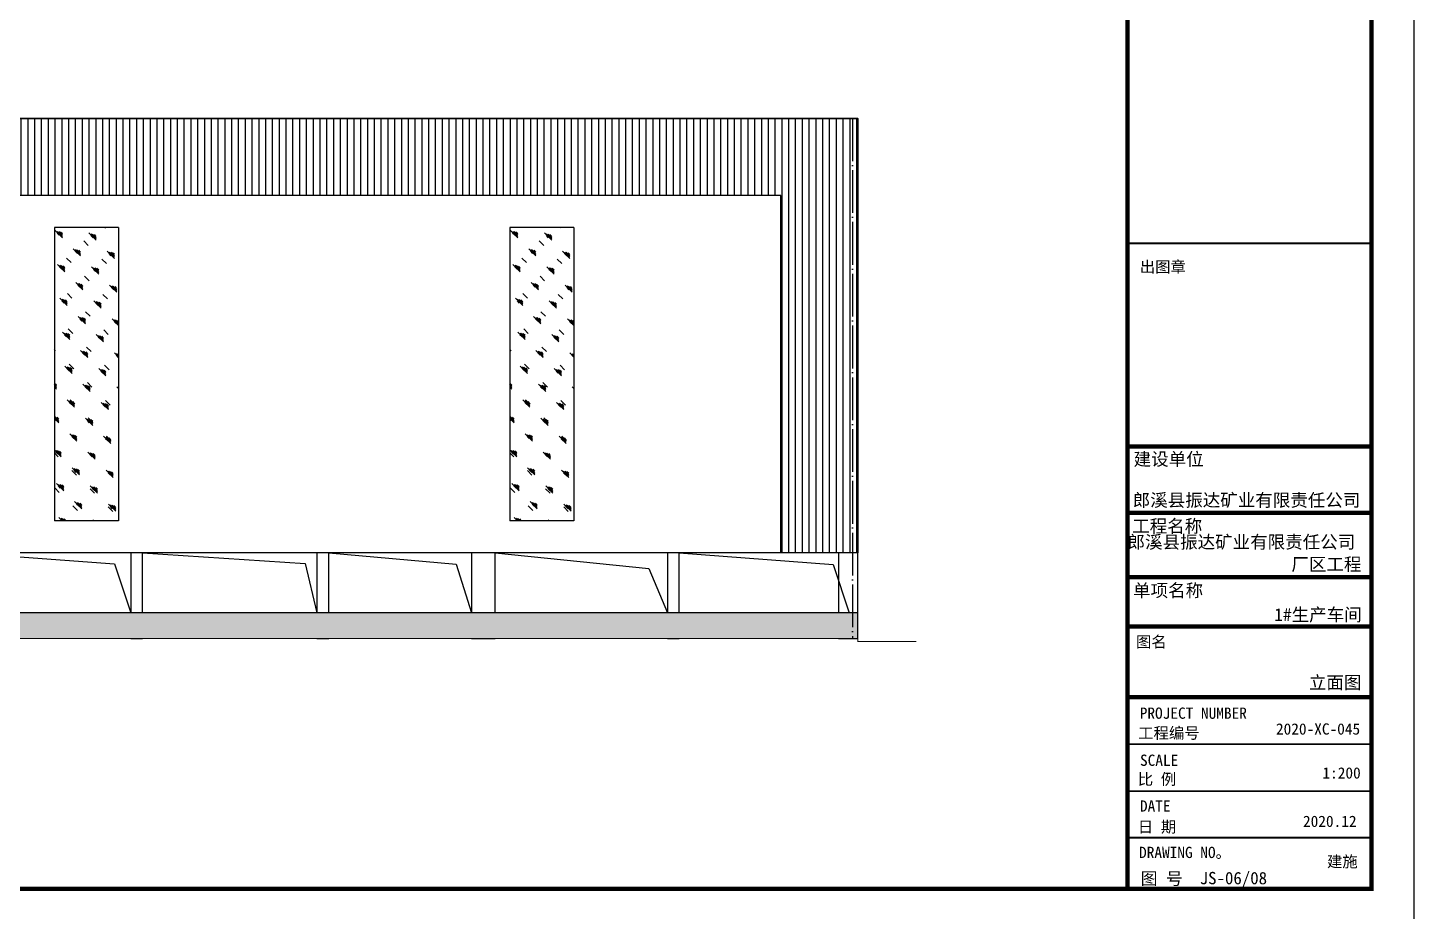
# Model space of a CAD drawing. Extents: x 69728788 to 150676229, y 20164216 to 43663798.
# Drawn here: x 75302950 to 75367757, y 20279316 to 20320604 of the extents above; entities that cross this region are included whole.
import ezdxf

# ---------------------------------------------------------------- set-up
doc = ezdxf.new("R2010")
doc.units = 0
doc.header["$LTSCALE"] = 1000
doc.header["$MEASUREMENT"] = 0
doc.linetypes.add('DOTE', pattern=[2.4200000000000004, 2, -0.2, 0.02, -0.2])
doc.layers.get('0').update_dxf_attribs({"linetype": 'CONTINUOUS'})
for name, color, linetype in [('DOTE', 251, 'DOTE'), ('PUB_HATCH', 8, 'CONTINUOUS'), ('PUB_TAB', 7, 'CONTINUOUS'), ('PUB_TEXT', 7, 'CONTINUOUS'), ('PUB_TITLE', 4, 'CONTINUOUS'), ('WINDOW', 4, 'CONTINUOUS'), ('亮瓦', 20, 'CONTINUOUS'), ('图框', 253, 'CONTINUOUS'), ('填充', 140, 'CONTINUOUS'), ('填充8#', 8, 'CONTINUOUS'), ('外框线', 255, 'CONTINUOUS'), ('钢柱', 3, 'CONTINUOUS')]:
    doc.layers.add(name, color=color, linetype=linetype)
doc.styles.add('STYLE-黑体', font='simhei.ttf')
doc.styles.add('黑体', font='simhei.ttf', dxfattribs={"width": 0.6, "height": 4.3})

msp = doc.modelspace()

# ---------------------------------------------------------------- hatches: boundary and pattern name
at = {"layer": '亮瓦'}
h = msp.add_hatch(dxfattribs=at)
h.set_pattern_fill('玻璃1', color=256, scale=150, style=0)
h.set_pattern_definition([(134.9999769868021, (150727097.056093, 194175.3145437054), (734.8256621560732, 734.8250718619286), [335.9999999999993, -863.9999999999985]), (134.9999769868021, (150726953.0561171, 194235.3146015443), (734.8256621560732, 734.8250718619286), [143.9999999999996, -1055.999999999997]), (134.9999769868021, (150727097.0561171, 194235.3145437054), (734.8256621560732, 734.8250718619286), [239.9999999999996, -959.9999999999985]), (134.9999769868021, (150727025.056093, 194175.3145726249), (-806.1020543282557, -806.1014067769426), [299.9999999999993, -899.9999999999985]), (134.9999769868021, (150727097.0560689, 194115.3145437054), (734.8256621560732, 734.8250718619286), [479.9999999999993, -719.9999999999985]), (134.9999769868021, (150727097.0561412, 194295.3145437054), (734.8256621560732, 734.8250718619286), [119.9999999999998, -1079.999999999997])])
h.paths.add_polyline_path([(75307195.50695509, 20311266.74648429), (75304195.50695507, 20311266.74768927), (75304195.50145237, 20297566.74768927), (75307195.50145239, 20297566.7464843)])
h = msp.add_hatch(dxfattribs=at)
h.set_pattern_fill('玻璃1', color=256, scale=150, style=0)
h.set_pattern_definition([(134.9999769868021, (150748384.1601929, 194175.3086242937), (734.8256621560732, 734.8250718619286), [335.9999999999993, -863.9999999999985]), (134.9999769868021, (150748240.160217, 194235.3086821288), (734.8256621560732, 734.8250718619286), [143.9999999999996, -1055.999999999997]), (134.9999769868021, (150748384.160217, 194235.3086242937), (734.8256621560732, 734.8250718619286), [239.9999999999996, -959.9999999999985]), (134.9999769868021, (150748312.1601929, 194175.3086532094), (-806.1020543282557, -806.1014067769426), [299.9999999999993, -899.9999999999985]), (134.9999769868021, (150748384.1601688, 194115.3086242937), (734.8256621560732, 734.8250718619286), [479.9999999999993, -719.9999999999985]), (134.9999769868021, (150748384.1602411, 194295.3086242937), (734.8256621560732, 734.8250718619286), [119.9999999999998, -1079.999999999997])])
h.paths.add_polyline_path([(75328482.61105493, 20311266.74056489), (75325482.61105491, 20311266.74176985), (75325482.60555221, 20297566.74176985), (75328482.60555223, 20297566.74056489)])
at = {"layer": '填充'}
h = msp.add_hatch(dxfattribs=at)
h.set_pattern_fill('ANSI31', color=256, scale=200, angle=45, style=0)
h.set_pattern_definition([(89.99997698680214, (150749530.1178433, 142819.1922509), (317.4999999999744, -0.0001275258035712977), [])])
h.paths.add_polyline_path([(75341745.12114772, 20316366.73524481), (75341745.11271301, 20296066.73523792), (75338145.11271301, 20296066.73668388), (75338145.11965086, 20312766.73669077), (75238745.11936076, 20312766.77661555), (75238745.11265309, 20296066.7766085), (75235145.11265309, 20296066.77805446), (75235145.12080671, 20316366.77805458)])
at = {"layer": '填充8#'}
h = msp.add_hatch(dxfattribs=at)
h.set_pattern_fill('粉刷', color=256, scale=200, style=0)
h.set_pattern_definition([(142.4999769868021, (150750021.6678759, 194115.3079665788), (25.19765281202963, 770.7294974845354), [0, -608, 0, -680, 0, -650]), (172.4999769868021, (150750021.6678759, 194115.3079665788), (-707.91022869419, 1128.85871042843), [0, -328, 0, -548, 0, -210]), (212.4999769868021, (150750513.6678759, 194115.3077689633), (-1245.6567437913, 2.264121740383656), [0, -200, 0, -720, 0, -940]), (222.4999769868021, (150750513.6678759, 194115.3077689633), (-1202.450500819332, 351.0707089452757), [0, -100, 0, -472, 0, -540])])
h.paths.add_polyline_path([(75341745.11154978, 20293266.73522514), (75341745.11105128, 20292066.78269636), (75235395.11105034, 20292066.77889449), (75235395.11153233, 20293266.81618691)])
h.paths.add_polyline_path([(75235145.1110465, 20292066.77888554), (75235145.11152846, 20293266.81637723), (75235395.11153233, 20293266.81618691), (75235395.11105034, 20292066.77889448)])

# ---------------------------------------------------------------- linework, layer by layer
for p, q in [((75337645.11993842, 20312766.73689849), (75238745.11936076, 20312766.77661538)), ((75338145.11965086, 20312766.73669077), (75338145.11294319, 20296066.73669077)), ((75354357.38651013, 20297934.10667104), (75365558.9310978, 20297934.10667104)), ((75341745.1127143, 20296066.73523792), (75235145.11265309, 20296066.77805446)), ((75354357.38651013, 20294925.62385185), (75365598.91920274, 20294925.62385185)), ((75341745.11154978, 20293266.73522514), (75235145.11152847, 20293266.81637724)), ((75354357.38651013, 20292625.6238392), (75365598.91920274, 20292625.6238392))]:
    msp.add_line(p, q)
at = {"layer": 'DOTE'}
msp.add_line((75341495.12081282, 20316366.78279676), (75341495.11105257, 20292066.78279676), dxfattribs=at)
at = {"layer": 'PUB_HATCH'}
for points in [[(75300020.5085571, 20296066.75199686), (75306998.73957148, 20295551.3360813), (75307770.50743246, 20293266.76120744)], [(75308320.50855708, 20296066.74866312), (75315912.54270363, 20295572.3597258), (75316470.11196195, 20293266.75459844)], [(75317020.11265694, 20296066.74516887), (75322978.43140623, 20295537.69822069), (75323695.11196195, 20293266.74910967)], [(75324795.11265694, 20296066.74204599), (75331974.11977784, 20295331.990343), (75332845.1115323, 20293266.74215851)], [(75333395.11265694, 20296066.73859175), (75340602.7422453, 20295513.18354875), (75341345.11196193, 20293266.73570114)]]:
    msp.add_lwpolyline(points, dxfattribs=at)
at = {"layer": 'PUB_TEXT'}
msp.add_line((75354357.38498399, 20324428.05107821), (75354357.38498399, 20300400.2344819), dxfattribs=at)
at = {"layer": 'PUB_TITLE'}
msp.add_lwpolyline([(75219157.38498399, 20278366.09554163), (75367757.38498399, 20278366.09554163), (75367757.38498399, 20362366.09554163), (75219157.38498399, 20362366.09554163)], close=True, dxfattribs=at)
at = {"layer": 'PUB_TITLE', "const_width": 200}
msp.add_lwpolyline([(75224157.38498399, 20280366.09554163), (75365757.38498399, 20280366.09554163), (75365757.38498399, 20360366.09554163), (75224157.38498399, 20360366.09554163)], close=True, dxfattribs=at)
at = {"layer": 'WINDOW'}
for p, q in [((75304195.50695507, 20311266.74768927), (75304195.50145237, 20297566.74768927)), ((75307195.50695509, 20311266.7464843), (75304195.50695507, 20311266.74768927)), ((75307195.50695509, 20311266.7464843), (75307195.50145239, 20297566.7464843)), ((75325482.61105491, 20311266.74176985), (75325482.60555221, 20297566.74176985)), ((75328482.61105493, 20311266.74056489), (75325482.61105491, 20311266.74176985)), ((75328482.61105493, 20311266.74056489), (75328482.60555223, 20297566.74056489)), ((75307195.50145239, 20297566.7464843), (75304195.50145237, 20297566.74768927)), ((75328482.60555223, 20297566.74056489), (75325482.60555221, 20297566.74176985))]:
    msp.add_line(p, q, dxfattribs=at)
msp.add_lwpolyline([(75341745.12114772, 20316366.73524481), (75341745.11271301, 20296066.73523792), (75338145.11271301, 20296066.73668388), (75338145.11965086, 20312766.73669077), (75238745.11936076, 20312766.77661555), (75238745.11265309, 20296066.7766085), (75235145.11265309, 20296066.77805446), (75235145.12080671, 20316366.77805458), (75341745.12114772, 20316366.73524481)], dxfattribs=at)
at = {"layer": '图框', "color": 4}
msp.add_line((75354357.38498399, 20360366.09615147), (75354357.38498399, 20280366.09615147), dxfattribs=at)
at = {"layer": '图框', "color": 0}
msp.add_line((75354357.38651013, 20289325.3924347), (75365757.38657284, 20289325.3924347), dxfattribs=at)
at = {"layer": '图框', "color": 4}
for points, const_width in [([(75354357.38498399, 20360366.09615147), (75354357.38498399, 20280366.09615147)], 197.1810340409187), ([(75354357.38498399, 20301037.01999341), (75365713.69287604, 20301037.01999341)], 199.2000010956), ([(75354357.38651013, 20297934.10667104), (75365717.3984679, 20297934.10667104)], 199.2000010956), ([(75354357.38651013, 20294925.62385185), (75365757.38657284, 20294925.62385185)], 199.2000010956), ([(75354357.38651013, 20292625.6238392), (75365757.38657284, 20292625.6238392)], 199.2000010956), ([(75354357.38651013, 20289325.3924347), (75365757.38657284, 20289325.3924347)], 199.2000010956), ([(75354357.38651013, 20287127.68033), (75365757.38657284, 20287127.68033)], 80.67600044371801), ([(75354357.38651013, 20284933.77494948), (75365757.38657284, 20284933.77494948)], 80.67600044371801), ([(75354357.38651013, 20282756.49555479), (75365757.38657284, 20282756.49555479)], 80.67600044371801)]:
    msp.add_lwpolyline(points, dxfattribs=dict(at, const_width=const_width))
for points, const_width in [([(75354357.38498399, 20360366.09615147), (75365757.38498399, 20360366.09615147), (75365757.38498399, 20280366.09615147), (75354357.38498399, 20280366.09615147)], 197.1810340409187), ([(75354357.38651013, 20360366.09598165), (75365757.38657284, 20360366.09598165), (75365757.38657284, 20280366.09554163), (75354357.38651013, 20280366.09554163)], 197.1810351254144)]:
    msp.add_lwpolyline(points, close=True, dxfattribs=dict(at, const_width=const_width))
at = {"layer": '图框', "color": 0}
for points, const_width in [([(75354357.38651013, 20310530.88892994), (75365757.38657284, 20310530.88892994)], 100.00000055), ([(75354357.38651013, 20289325.3924347), (75365757.38657284, 20289325.3924347)], 80.67600044371801)]:
    msp.add_lwpolyline(points, dxfattribs=dict(at, const_width=const_width))
at = {"layer": '外框线'}
msp.add_line((75341745.12114772, 20316366.73523792), (75235145.12080671, 20316366.77805446), dxfattribs=at)
msp.add_lwpolyline([(75341745.11105128, 20292066.78269636, 50, 50, 0), (75341745.12114643, 20316366.73524481, 50, 50, 0), (75268245.11105268, 20316366.76476187, 50, 50, 0), (75268245.11105148, 20292066.76475966, 0, 0, 0)], format="xyseb", dxfattribs=at)
at = {"layer": '外框线', "const_width": 50}
msp.add_lwpolyline([(75233091.55559447, 20291916.77887897), (75235145.1109861, 20291916.77805394), (75235145.11104648, 20292066.77805446), (75341745.11105128, 20292066.78269636), (75341745.11098893, 20291916.7352448), (75344482.23751765, 20291916.73413854)], dxfattribs=at)
at = {"layer": '钢柱'}
for points in [[(75308320.50743246, 20293266.76078961), (75308320.50855708, 20296066.74866312), (75307770.50855708, 20296066.74888403), (75307770.50743246, 20293266.76120744)], [(75317020.1115323, 20293266.75418061), (75317020.11265694, 20296066.74516887), (75316470.11265694, 20296066.74538978), (75316470.1115323, 20293266.75459844)], [(75324795.1115323, 20293266.74827401), (75324795.11265694, 20296066.74204599), (75323695.11265694, 20296066.74248781), (75323695.1115323, 20293266.74910967)], [(75333395.1115323, 20293266.74174068), (75333395.11265694, 20296066.73859175), (75332845.11265694, 20296066.73881266), (75332845.1115323, 20293266.74215851)], [(75340845.11110769, 20292066.73592165), (75340845.11110769, 20292066.73561909), (75341745.11110769, 20292066.7352576), (75341745.1127143, 20296066.7352576), (75340845.1127143, 20296066.73561909), (75340845.11158967, 20293266.73592165)], [(75307770.50695047, 20292066.76120744), (75307770.50695047, 20292066.74888403), (75308320.50695047, 20292066.74866312), (75308320.50695047, 20292066.76078961)], [(75316470.11105032, 20292066.75459844), (75316470.11105032, 20292066.74538978), (75317020.11105032, 20292066.74516887), (75317020.11105032, 20292066.75418061)], [(75323695.11105032, 20292066.74910967), (75323695.11105032, 20292066.74248782), (75324795.11105032, 20292066.74204599), (75324795.11105032, 20292066.74827401)], [(75332845.11105032, 20292066.74215851), (75332845.11105032, 20292066.73881267), (75333395.11105032, 20292066.74174068)]]:
    msp.add_lwpolyline(points, dxfattribs=at)

# ---------------------------------------------------------------- texts
at = {"layer": 'PUB_TAB', "lineweight": -3, "style": 'STYLE-黑体', "width": 1.000118986972283}
for s, p in [('郎溪县振达矿业有限责任公司', (75354597.95742485, 20298228.79648959, -1.999999999999994e-08)), ('郎溪县振达矿业有限责任公司', (75354357.38651013, 20296272.50115793)), ('厂区工程', (75362013.44678941, 20295233.73399897, -1.999999999999994e-08)), ('1#生产车间', (75361210.74640277, 20292876.2262708, -3.999999999999989e-08)), ('立面图', (75362832.22080243, 20289709.09598165))]:
    msp.add_text(s, height=600, dxfattribs=at).set_placement(p)
at = {"layer": 'PUB_TEXT', "style": '黑体'}
for s, height, p in [('2020-XC-045', 525.888, (75361292.39556605, 20287570.98481188)), ('1:200', 525.888, (75363465.65396911, 20285516.22668963)), ('2020.12', 525.8880028923841, (75362556.42825523, 20283257.53510753)), ('建施', 525.8880028923841, (75363680.18866345, 20281376.16962611)), ('JS-06/08', 578.476800274507, (75357728.95836237, 20280576.46234269))]:
    msp.add_text(s, height=height, dxfattribs=at).set_placement(p)
at = {"layer": '图框', "color": 4, "style": '黑体'}
for s, height, p in [('出图章', 525.8880028923841, (75354929.23267922, 20309170.04724132)), ('建设单位', 600.0000033, (75354639.60360259, 20300144.21450521)), ('工程名称', 600.0000033, (75354573.17998779, 20297017.2848434)), ('单项名称', 600.0000033, (75354613.16809273, 20294008.8020242)), ('图名', 525.8880028923841, (75354751.62632445, 20291644.63957926)), ('工程编号', 525.8880028923841, (75354854.57690734, 20287381.77355854)), ('SCALE', 525.8880028923841, (75354938.35798824, 20286110.7289016)), ('比 例', 525.8880028923841, (75354836.862528, 20285224.81265692)), ('DATE', 525.8880028923841, (75354935.59477857, 20283973.49324368)), ('日 期', 525.8880028923841, (75354836.862528, 20282999.18547563)), ('DRAWING NO。', 525.8880028923841, (75354894.12529907, 20281804.08896036)), ('图 号', 578.476800274507, (75354966.96575934, 20280553.71929996))]:
    msp.add_text(s, height=height, dxfattribs=at).set_placement(p)
at = {"layer": '图框', "color": 0, "style": '黑体'}
msp.add_text('PROJECT NUMBER', height=525.888002884736, dxfattribs=at).set_placement((75354925.4954417, 20288311.37575023))

doc.saveas('drawing.dxf')
